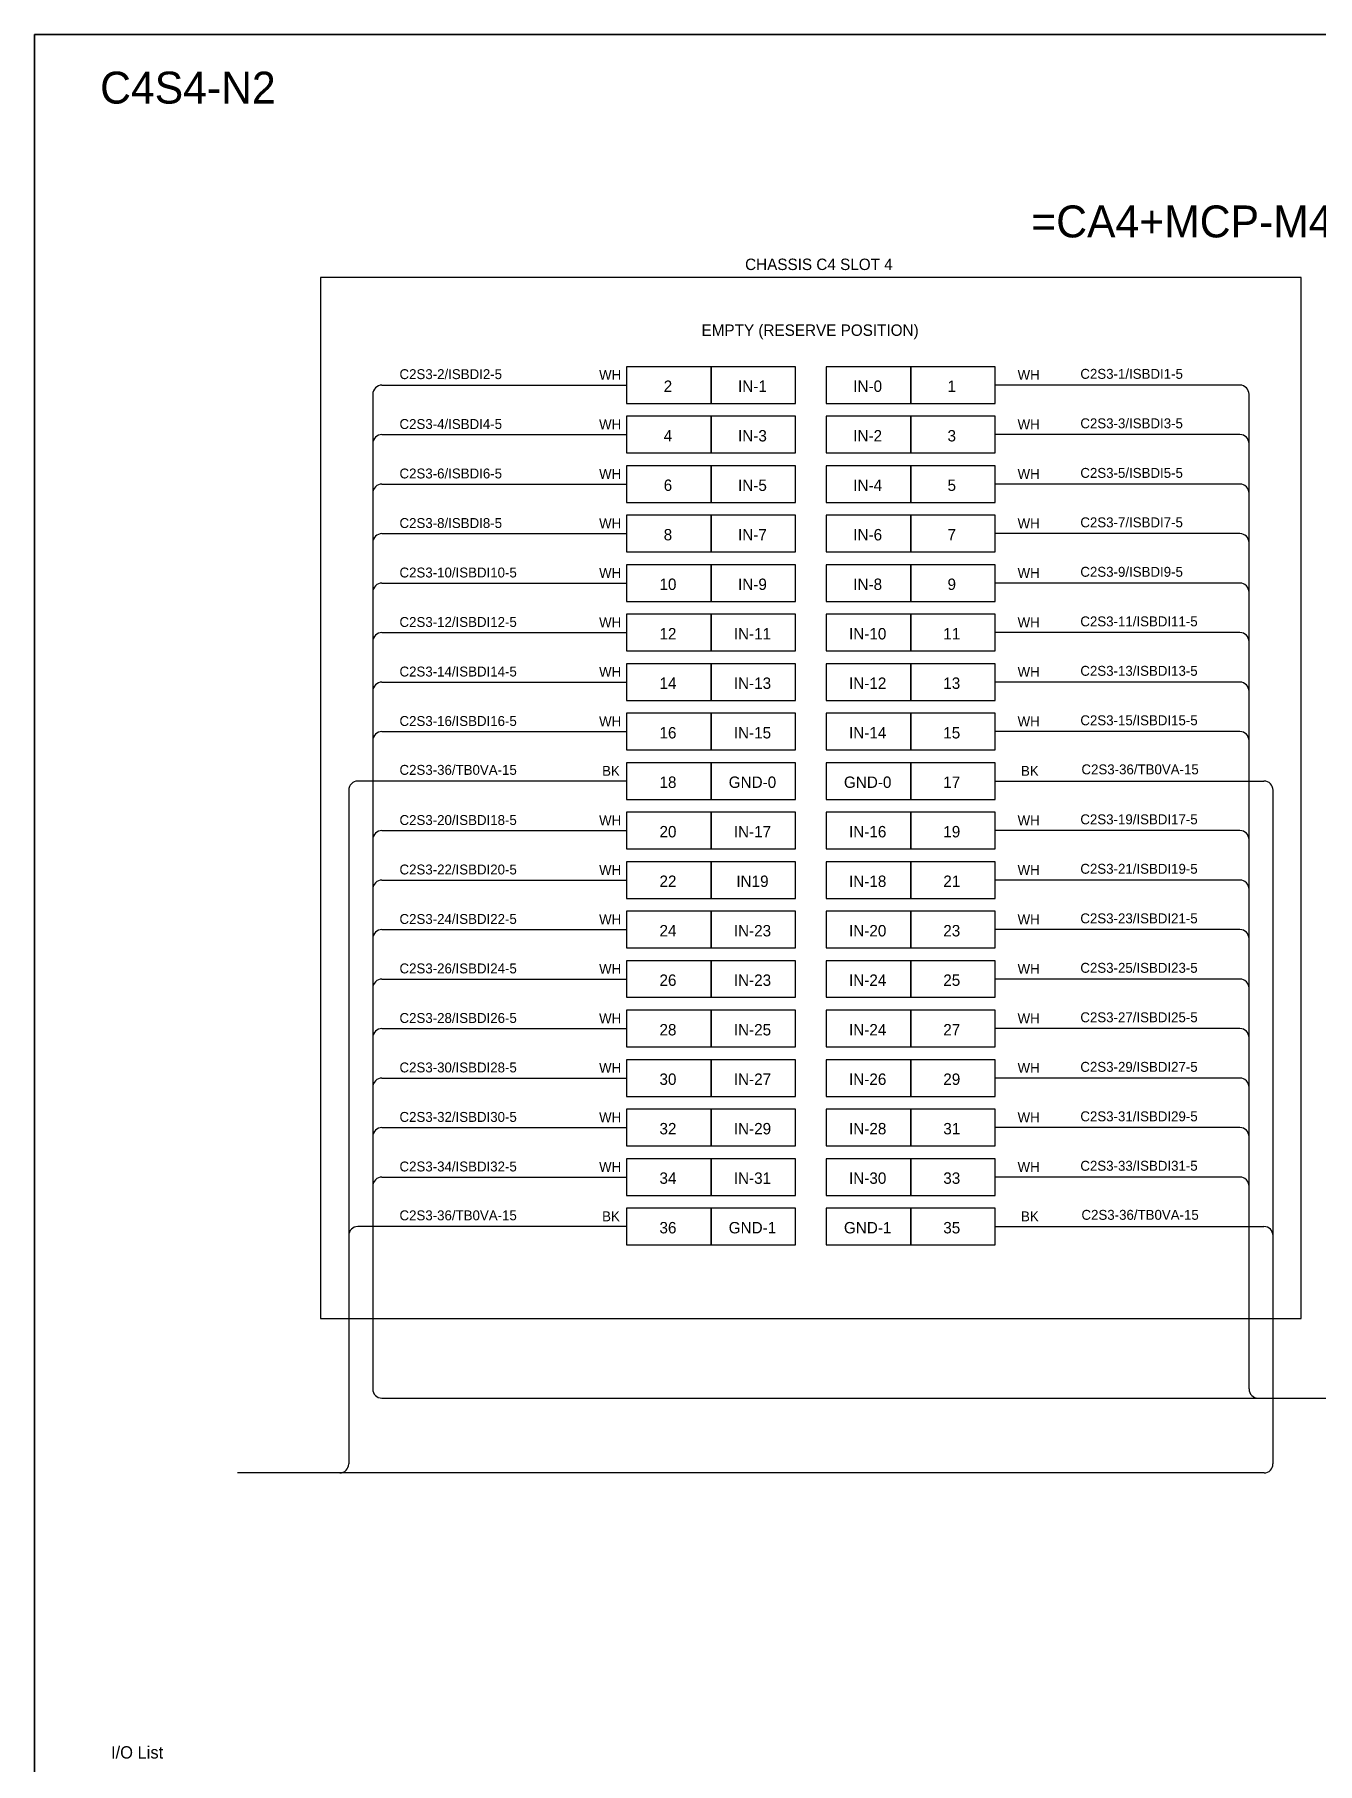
# Model space of a CAD drawing. Header units: metres. Extents: x 0 to 20667, y -39055 to 2704.
# Drawn here: x 12580 to 13866, y -26067 to -24334 of the extents above; entities that cross this region are included whole.
import ezdxf
from ezdxf.enums import TextEntityAlignment as Align

# ---------------------------------------------------------------- set-up
doc = ezdxf.new("R2010")
doc.units = ezdxf.units.M

msp = doc.modelspace()

# ---------------------------------------------------------------- linework, layer by layer
at = {"layer": 'HELPPOINT', "color": 4, "lineweight": 35}
for p, q in [((12579.9, -27037.9), (12579.9, -24333.7)), ((12579.9, -24333.7), (16473.2, -24333.7)), ((12579.9, -27037.9), (12579.9, -24333.7)), ((12579.9, -24333.7), (16473.2, -24333.7))]:
    msp.add_line(p, q, dxfattribs=at)
at = {"layer": 'IE-EQUIP', "linetype": 'Continuous', "ltscale": 25.4}
for points in [[(13173.3, -24703.5), (13258, -24703.5), (13258, -24666.8), (13173.3, -24666.8)], [(13258, -24703.5), (13342.6, -24703.5), (13342.6, -24666.8), (13258, -24666.8)], [(13373.5, -24703.5), (13458.1, -24703.5), (13458.1, -24666.8), (13373.5, -24666.8)], [(13458.1, -24703.5), (13542.8, -24703.5), (13542.8, -24666.8), (13458.1, -24666.8)], [(13173.3, -24753.2), (13258, -24753.2), (13258, -24716.5), (13173.3, -24716.5)], [(13258, -24753.2), (13342.6, -24753.2), (13342.6, -24716.5), (13258, -24716.5)], [(13373.5, -24753.2), (13458.1, -24753.2), (13458.1, -24716.5), (13373.5, -24716.5)], [(13458.1, -24753.2), (13542.8, -24753.2), (13542.8, -24716.5), (13458.1, -24716.5)], [(13173.3, -24802.8), (13258, -24802.8), (13258, -24766.1), (13173.3, -24766.1)], [(13258, -24802.8), (13342.6, -24802.8), (13342.6, -24766.1), (13258, -24766.1)], [(13373.5, -24802.8), (13458.1, -24802.8), (13458.1, -24766.1), (13373.5, -24766.1)], [(13458.1, -24802.8), (13542.8, -24802.8), (13542.8, -24766.1), (13458.1, -24766.1)], [(13173.3, -24852.4), (13258, -24852.4), (13258, -24815.7), (13173.3, -24815.7)], [(13258, -24852.4), (13342.6, -24852.4), (13342.6, -24815.7), (13258, -24815.7)], [(13373.5, -24852.4), (13458.1, -24852.4), (13458.1, -24815.7), (13373.5, -24815.7)], [(13458.1, -24852.4), (13542.8, -24852.4), (13542.8, -24815.7), (13458.1, -24815.7)], [(13173.3, -24902.1), (13258, -24902.1), (13258, -24865.4), (13173.3, -24865.4)], [(13258, -24902.1), (13342.6, -24902.1), (13342.6, -24865.4), (13258, -24865.4)], [(13373.5, -24902.1), (13458.1, -24902.1), (13458.1, -24865.4), (13373.5, -24865.4)], [(13458.1, -24902.1), (13542.8, -24902.1), (13542.8, -24865.4), (13458.1, -24865.4)], [(13173.3, -24951.7), (13258, -24951.7), (13258, -24915), (13173.3, -24915)], [(13258, -24951.7), (13342.6, -24951.7), (13342.6, -24915), (13258, -24915)], [(13373.5, -24951.7), (13458.1, -24951.7), (13458.1, -24915), (13373.5, -24915)], [(13458.1, -24951.7), (13542.8, -24951.7), (13542.8, -24915), (13458.1, -24915)], [(13173.3, -25001.3), (13258, -25001.3), (13258, -24964.6), (13173.3, -24964.6)], [(13258, -25001.3), (13342.6, -25001.3), (13342.6, -24964.6), (13258, -24964.6)], [(13373.5, -25001.3), (13458.1, -25001.3), (13458.1, -24964.6), (13373.5, -24964.6)], [(13458.1, -25001.3), (13542.8, -25001.3), (13542.8, -24964.6), (13458.1, -24964.6)], [(13173.3, -25051), (13258, -25051), (13258, -25014.3), (13173.3, -25014.3)], [(13258, -25051), (13342.6, -25051), (13342.6, -25014.3), (13258, -25014.3)], [(13373.5, -25051), (13458.1, -25051), (13458.1, -25014.3), (13373.5, -25014.3)], [(13458.1, -25051), (13542.8, -25051), (13542.8, -25014.3), (13458.1, -25014.3)], [(13173.3, -25100.6), (13258, -25100.6), (13258, -25063.9), (13173.3, -25063.9)], [(13258, -25100.6), (13342.6, -25100.6), (13342.6, -25063.9), (13258, -25063.9)], [(13373.5, -25100.6), (13458.1, -25100.6), (13458.1, -25063.9), (13373.5, -25063.9)], [(13458.1, -25100.6), (13542.8, -25100.6), (13542.8, -25063.9), (13458.1, -25063.9)], [(13173.3, -25150.2), (13258, -25150.2), (13258, -25113.5), (13173.3, -25113.5)], [(13258, -25150.2), (13342.6, -25150.2), (13342.6, -25113.5), (13258, -25113.5)], [(13373.5, -25150.2), (13458.1, -25150.2), (13458.1, -25113.5), (13373.5, -25113.5)], [(13458.1, -25150.2), (13542.8, -25150.2), (13542.8, -25113.5), (13458.1, -25113.5)], [(13173.3, -25199.9), (13258, -25199.9), (13258, -25163.2), (13173.3, -25163.2)], [(13258, -25199.9), (13342.6, -25199.9), (13342.6, -25163.2), (13258, -25163.2)], [(13373.5, -25199.9), (13458.1, -25199.9), (13458.1, -25163.2), (13373.5, -25163.2)], [(13458.1, -25199.9), (13542.8, -25199.9), (13542.8, -25163.2), (13458.1, -25163.2)], [(13173.3, -25249.5), (13258, -25249.5), (13258, -25212.8), (13173.3, -25212.8)], [(13258, -25249.5), (13342.6, -25249.5), (13342.6, -25212.8), (13258, -25212.8)], [(13373.5, -25249.5), (13458.1, -25249.5), (13458.1, -25212.8), (13373.5, -25212.8)], [(13458.1, -25249.5), (13542.8, -25249.5), (13542.8, -25212.8), (13458.1, -25212.8)], [(13173.3, -25299.1), (13258, -25299.1), (13258, -25262.4), (13173.3, -25262.4)], [(13258, -25299.1), (13342.6, -25299.1), (13342.6, -25262.4), (13258, -25262.4)], [(13373.5, -25299.1), (13458.1, -25299.1), (13458.1, -25262.4), (13373.5, -25262.4)], [(13458.1, -25299.1), (13542.8, -25299.1), (13542.8, -25262.4), (13458.1, -25262.4)], [(13173.3, -25348.8), (13258, -25348.8), (13258, -25312.1), (13173.3, -25312.1)], [(13258, -25348.8), (13342.6, -25348.8), (13342.6, -25312.1), (13258, -25312.1)], [(13373.5, -25348.8), (13458.1, -25348.8), (13458.1, -25312.1), (13373.5, -25312.1)], [(13458.1, -25348.8), (13542.8, -25348.8), (13542.8, -25312.1), (13458.1, -25312.1)], [(13173.3, -25398.4), (13258, -25398.4), (13258, -25361.7), (13173.3, -25361.7)], [(13258, -25398.4), (13342.6, -25398.4), (13342.6, -25361.7), (13258, -25361.7)], [(13373.5, -25398.4), (13458.1, -25398.4), (13458.1, -25361.7), (13373.5, -25361.7)], [(13458.1, -25398.4), (13542.8, -25398.4), (13542.8, -25361.7), (13458.1, -25361.7)], [(13173.3, -25448), (13258, -25448), (13258, -25411.3), (13173.3, -25411.3)], [(13258, -25448), (13342.6, -25448), (13342.6, -25411.3), (13258, -25411.3)], [(13373.5, -25448), (13458.1, -25448), (13458.1, -25411.3), (13373.5, -25411.3)], [(13458.1, -25448), (13542.8, -25448), (13542.8, -25411.3), (13458.1, -25411.3)], [(13173.3, -25497.7), (13258, -25497.7), (13258, -25461), (13173.3, -25461)], [(13258, -25497.7), (13342.6, -25497.7), (13342.6, -25461), (13258, -25461)], [(13373.5, -25497.7), (13458.1, -25497.7), (13458.1, -25461), (13373.5, -25461)], [(13458.1, -25497.7), (13542.8, -25497.7), (13542.8, -25461), (13458.1, -25461)], [(13173.3, -25547.3), (13258, -25547.3), (13258, -25510.6), (13173.3, -25510.6)], [(13258, -25547.3), (13342.6, -25547.3), (13342.6, -25510.6), (13258, -25510.6)], [(13373.5, -25547.3), (13458.1, -25547.3), (13458.1, -25510.6), (13373.5, -25510.6)], [(13458.1, -25547.3), (13542.8, -25547.3), (13542.8, -25510.6), (13458.1, -25510.6)]]:
    msp.add_lwpolyline(points, close=True, dxfattribs=at)
at = {"layer": 'IE-WIRE', "color": 4, "ltscale": 25.4}
for p, q in [((12928.1, -24685.2), (13173.3, -24685.2)), ((13788.1, -24685.2), (13542.8, -24685.2)), ((12918.9, -24694.4), (12918.9, -25691.8)), ((13797.2, -24694.4), (13797.2, -25691.8)), ((12928.1, -24734.8), (13173.3, -24734.8)), ((13788.1, -24734.8), (13542.8, -24734.8)), ((12928.1, -24784.4), (13173.3, -24784.4)), ((13788.1, -24784.4), (13542.8, -24784.4)), ((12928.1, -24834.1), (13173.3, -24834.1)), ((13788.1, -24834.1), (13542.8, -24834.1)), ((12928.1, -24883.7), (13173.3, -24883.7)), ((13788.1, -24883.7), (13542.8, -24883.7)), ((12928.1, -24933.3), (13173.3, -24933.3)), ((13788.1, -24933.3), (13542.8, -24933.3)), ((12928.1, -24983), (13173.3, -24983)), ((13788.1, -24983), (13542.8, -24983)), ((12928.1, -25032.6), (13173.3, -25032.6)), ((13788.1, -25032.6), (13542.8, -25032.6)), ((12928.1, -25131.9), (13173.3, -25131.9)), ((13788.1, -25131.9), (13542.8, -25131.9)), ((12928.1, -25181.5), (13173.3, -25181.5)), ((13788.1, -25181.5), (13542.8, -25181.5)), ((12928.1, -25231.1), (13173.3, -25231.1)), ((13788.1, -25231.1), (13542.8, -25231.1)), ((12928.1, -25280.8), (13173.3, -25280.8)), ((13788.1, -25280.8), (13542.8, -25280.8)), ((12928.1, -25330.4), (13173.3, -25330.4)), ((13788.1, -25330.4), (13542.8, -25330.4)), ((12928.1, -25380), (13173.3, -25380)), ((13788.1, -25380), (13542.8, -25380)), ((12928.1, -25429.7), (13173.3, -25429.7)), ((13788.1, -25429.7), (13542.8, -25429.7)), ((12928.1, -25479.3), (13173.3, -25479.3)), ((13788.1, -25479.3), (13542.8, -25479.3))]:
    msp.add_line(p, q, dxfattribs=at)
at = {"layer": 'IE-WIRE', "color": 7, "ltscale": 25.4}
for p, q in [((13173.3, -25082.2), (12903.9, -25082.2)), ((13542.8, -25082.2), (13812.2, -25082.2)), ((12894.8, -25091.4), (12894.8, -25767)), ((13821.3, -25091.4), (13821.3, -25767)), ((13173.3, -25528.9), (12903.9, -25528.9)), ((13542.8, -25528.9), (13812.2, -25528.9)), ((13812.3, -25776), (12783.3, -25776))]:
    msp.add_line(p, q, dxfattribs=at)
at = {"layer": 'IE-WIRE', "color": 4}
msp.add_line((12928, -25700.9), (13969.3, -25700.9), dxfattribs=at)
at = {"layer": 'IE-WIRE', "color": 4, "ltscale": 25.4}
for centre, start, end in [((12928.1, -24694.4), 90, 180), ((13788.1, -24694.4), 0, 90), ((12928.1, -24744), 90, 180), ((13788.1, -24744), 0, 90), ((12928.1, -24793.6), 90, 180), ((13788.1, -24793.6), 0, 90), ((12928.1, -24843.3), 90, 180), ((13788.1, -24843.3), 0, 90), ((12928.1, -24892.9), 90, 180), ((13788.1, -24892.9), 0, 90), ((12928.1, -24942.5), 90, 180), ((13788.1, -24942.5), 0, 90), ((12928.1, -24992.2), 90, 180), ((13788.1, -24992.2), 0, 90), ((12928.1, -25041.8), 90, 180), ((13788.1, -25041.8), 0, 90), ((12928.1, -25141.1), 90, 180), ((13788.1, -25141.1), 0, 90), ((12928.1, -25190.7), 90, 180), ((13788.1, -25190.7), 0, 90), ((12928.1, -25240.3), 90, 180), ((13788.1, -25240.3), 0, 90), ((12928.1, -25289.9), 90, 180), ((13788.1, -25289.9), 0, 90), ((12928.1, -25339.6), 90, 180), ((13788.1, -25339.6), 0, 90), ((12928.1, -25389.2), 90, 180), ((13788.1, -25389.2), 0, 90), ((12928.1, -25438.8), 90, 180), ((13788.1, -25438.8), 0, 90), ((12928.1, -25488.5), 90, 180), ((13788.1, -25488.5), 0, 90)]:
    msp.add_arc(centre, 9.17, start, end, dxfattribs=at)
at = {"layer": 'IE-WIRE', "color": 7, "ltscale": 25.4}
for centre, radius, start, end in [((12903.9, -25091.4), 9.14, 90, 180), ((13812.2, -25091.4), 9.14, 0, 90), ((12903.9, -25538.1), 9.14, 90, 180), ((13812.2, -25538.1), 9.14, 0, 90), ((12885.8, -25767), 8.96, 270, 0), ((13812.3, -25767), 8.96, 270, 0), ((13812.3, -25767), 8.96, 270, 0)]:
    msp.add_arc(centre, radius, start, end, dxfattribs=at)
at = {"layer": 'IE-WIRE', "color": 4}
for centre in [(12928, -25691.8), (13806.4, -25691.8)]:
    msp.add_arc(centre, 9.14, 180, 270, dxfattribs=at)
at = {"layer": 'x01001-FrameArea'}
msp.add_lwpolyline([(12866.6, -25621.3), (13849.5, -25621.3), (13849.5, -24577.4), (12866.6, -24577.4)], close=True, dxfattribs=at)

# ---------------------------------------------------------------- texts
at = {"color": 2}
msp.add_text('C4S4-N2', height=32, dxfattribs=at).set_placement((12645.6, -24402.9))
for s, height, p in [('=CA4+MCP-M4-P7', 32, (13763.3, -24521.1)), ('CHASSIS C4 SLOT 4', 11.441, (13366.1, -24564.1)), ('EMPTY (RESERVE POSITION)', 11.441, (13357.3, -24630.1)), ('2', 11.4, (13214.8, -24686.3)), ('IN-1', 11.44, (13299.5, -24686.3)), ('IN-0', 11.44, (13415, -24686.3)), ('1', 11.4, (13499.3, -24686.3)), ('4', 11.4, (13214.8, -24736)), ('IN-3', 11.44, (13299.5, -24736)), ('IN-2', 11.44, (13415, -24736)), ('3', 11.4, (13499.3, -24736)), ('6', 11.4, (13214.8, -24785.6)), ('IN-5', 11.44, (13299.5, -24785.6)), ('IN-4', 11.44, (13415, -24785.6)), ('5', 11.4, (13499.3, -24785.6)), ('8', 11.4, (13214.8, -24835.2)), ('IN-7', 11.44, (13299.5, -24835.2)), ('IN-6', 11.44, (13415, -24835.2)), ('7', 11.4, (13499.3, -24835.2)), ('10', 11.44, (13214.8, -24884.9)), ('IN-9', 11.44, (13299.5, -24884.9)), ('IN-8', 11.44, (13415, -24884.9)), ('9', 11.4, (13499.3, -24884.9)), ('12', 11.44, (13214.8, -24934.5)), ('IN-11', 11.44, (13299.5, -24934.5)), ('IN-10', 11.44, (13415, -24934.5)), ('11', 11.44, (13499.3, -24934.5)), ('14', 11.44, (13214.8, -24984.1)), ('IN-13', 11.44, (13299.5, -24984.1)), ('IN-12', 11.44, (13415, -24984.1)), ('13', 11.44, (13499.3, -24984.1)), ('16', 11.44, (13214.8, -25033.8)), ('IN-15', 11.44, (13299.5, -25033.8)), ('IN-14', 11.44, (13415, -25033.8)), ('15', 11.44, (13499.3, -25033.8)), ('18', 11.44, (13214.8, -25083.4)), ('GND-0', 11.44, (13299.5, -25083.4)), ('GND-0', 11.44, (13415, -25083.4)), ('17', 11.44, (13499.3, -25083.4)), ('20', 11.44, (13214.8, -25133)), ('IN-17', 11.44, (13299.5, -25133)), ('IN-16', 11.44, (13415, -25133)), ('19', 11.44, (13499.3, -25133)), ('22', 11.44, (13214.8, -25182.7)), ('IN19', 11.44, (13299.5, -25182.7)), ('IN-18', 11.44, (13415, -25182.7)), ('21', 11.44, (13499.3, -25182.7)), ('24', 11.44, (13214.8, -25232.3)), ('IN-23', 11.44, (13299.5, -25232.3)), ('IN-20', 11.44, (13415, -25232.3)), ('23', 11.44, (13499.3, -25232.3)), ('26', 11.44, (13214.8, -25281.9)), ('IN-23', 11.44, (13299.5, -25281.9)), ('IN-24', 11.44, (13415, -25281.9)), ('25', 11.44, (13499.3, -25281.9)), ('28', 11.44, (13214.8, -25331.6)), ('IN-25', 11.44, (13299.5, -25331.6)), ('IN-24', 11.44, (13415, -25331.6)), ('27', 11.44, (13499.3, -25331.6)), ('30', 11.44, (13214.8, -25381.2)), ('IN-27', 11.44, (13299.5, -25381.2)), ('IN-26', 11.44, (13415, -25381.2)), ('29', 11.44, (13499.3, -25381.2)), ('32', 11.44, (13214.8, -25430.8)), ('IN-29', 11.44, (13299.5, -25430.8)), ('IN-28', 11.44, (13415, -25430.8)), ('31', 11.44, (13499.3, -25430.8)), ('34', 11.44, (13214.8, -25480.4)), ('IN-31', 11.44, (13299.5, -25480.4)), ('IN-30', 11.44, (13415, -25480.4)), ('33', 11.44, (13499.3, -25480.4)), ('36', 11.44, (13214.8, -25530.1)), ('GND-1', 11.44, (13299.5, -25530.1)), ('GND-1', 11.44, (13415, -25530.1)), ('35', 11.44, (13499.3, -25530.1))]:
    msp.add_text(s, height=height, dxfattribs=at).set_placement(p, align=Align.MIDDLE_CENTER)
at = {"color": 4}
for s, height, p in [('C2S3-2/ISBDI2-5', 9.949, (12945.7, -24679.2)), ('C2S3-1/ISBDI1-5', 9.949, (13628.2, -24678.9)), ('WH', 9.95, (13145.8, -24679.9)), ('WH', 9.95, (13565.3, -24679.9)), ('C2S3-4/ISBDI4-5', 9.949, (12945.7, -24729.2)), ('WH', 9.95, (13145.8, -24729.6)), ('WH', 9.95, (13565.3, -24729.6)), ('C2S3-3/ISBDI3-5', 9.949, (13628.2, -24728.5)), ('C2S3-6/ISBDI6-5', 9.949, (12945.7, -24778.8)), ('WH', 9.95, (13145.8, -24779.2)), ('WH', 9.95, (13565.3, -24779.2)), ('C2S3-5/ISBDI5-5', 9.949, (13628.2, -24778.2)), ('C2S3-8/ISBDI8-5', 9.949, (12945.7, -24828.5)), ('WH', 9.95, (13145.8, -24828.8)), ('WH', 9.95, (13565.3, -24828.8)), ('C2S3-7/ISBDI7-5', 9.949, (13628.2, -24827.8)), ('C2S3-10/ISBDI10-5', 9.949, (12945.7, -24878.1)), ('WH', 9.95, (13145.8, -24878.5)), ('WH', 9.95, (13565.3, -24878.5)), ('C2S3-9/ISBDI9-5', 9.949, (13628.2, -24877.4)), ('C2S3-12/ISBDI12-5', 9.949, (12945.7, -24927.7)), ('WH', 9.95, (13145.8, -24928.1)), ('WH', 9.95, (13565.3, -24928.1)), ('C2S3-11/ISBDI11-5', 9.949, (13628.2, -24927.1)), ('C2S3-14/ISBDI14-5', 9.949, (12945.7, -24977.4)), ('WH', 9.95, (13145.8, -24977.7)), ('WH', 9.95, (13565.3, -24977.7)), ('C2S3-13/ISBDI13-5', 9.949, (13628.2, -24976.7)), ('C2S3-16/ISBDI16-5', 9.949, (12945.7, -25027)), ('WH', 9.95, (13145.8, -25027.4)), ('WH', 9.95, (13565.3, -25027.4)), ('C2S3-15/ISBDI15-5', 9.949, (13628.2, -25026.3)), ('C2S3-20/ISBDI18-5', 9.949, (12945.7, -25126.3)), ('WH', 9.95, (13145.8, -25126.6)), ('WH', 9.95, (13565.3, -25126.6)), ('C2S3-19/ISBDI17-5', 9.949, (13628.2, -25125.6)), ('C2S3-22/ISBDI20-5', 9.949, (12945.7, -25175.9)), ('WH', 9.95, (13145.8, -25176.3)), ('WH', 9.95, (13565.3, -25176.3)), ('C2S3-21/ISBDI19-5', 9.949, (13628.2, -25175.2)), ('C2S3-24/ISBDI22-5', 9.949, (12945.7, -25225.5)), ('WH', 9.95, (13145.8, -25225.9)), ('WH', 9.95, (13565.3, -25225.9)), ('C2S3-23/ISBDI21-5', 9.949, (13628.2, -25224.9)), ('C2S3-26/ISBDI24-5', 9.949, (12945.7, -25275.1)), ('WH', 9.95, (13145.8, -25275.5)), ('WH', 9.95, (13565.3, -25275.5)), ('C2S3-25/ISBDI23-5', 9.949, (13628.2, -25274.5)), ('C2S3-28/ISBDI26-5', 9.949, (12945.7, -25324.8)), ('WH', 9.95, (13145.8, -25325.2)), ('WH', 9.95, (13565.3, -25325.2)), ('C2S3-27/ISBDI25-5', 9.949, (13628.2, -25324.1)), ('C2S3-30/ISBDI28-5', 9.949, (12945.7, -25374.4)), ('WH', 9.95, (13145.8, -25374.8)), ('WH', 9.95, (13565.3, -25374.8)), ('C2S3-29/ISBDI27-5', 9.949, (13628.2, -25373.8)), ('C2S3-32/ISBDI30-5', 9.949, (12945.7, -25424)), ('C2S3-31/ISBDI29-5', 9.949, (13628.2, -25423.4)), ('WH', 9.95, (13145.8, -25424.4)), ('WH', 9.95, (13565.3, -25424.4)), ('C2S3-34/ISBDI32-5', 9.949, (12945.7, -25473.7)), ('WH', 9.95, (13145.8, -25474.1)), ('WH', 9.95, (13565.3, -25474.1)), ('C2S3-33/ISBDI31-5', 9.949, (13628.2, -25473))]:
    msp.add_text(s, height=height, dxfattribs=at).set_placement(p)
at = {"color": 7}
for s, height, p in [('C2S3-36/TB0VA-15', 9.949, (12945.7, -25076)), ('BK', 9.95, (13148.8, -25077)), ('BK', 9.95, (13568.7, -25077)), ('C2S3-36/TB0VA-15', 9.949, (13629.3, -25075.5)), ('C2S3-36/TB0VA-15', 9.949, (12945.7, -25522.7)), ('BK', 9.95, (13148.8, -25523.7)), ('BK', 9.95, (13568.7, -25523.7)), ('C2S3-36/TB0VA-15', 9.949, (13629.3, -25522.2))]:
    msp.add_text(s, height=height, dxfattribs=at).set_placement(p)
at = {"layer": 'MEMBER', "color": 4, "ltscale": 0.8}
msp.add_text('I/O List', height=12.35, dxfattribs=at).set_placement((12656.5, -26062.4))

doc.saveas('drawing.dxf')
